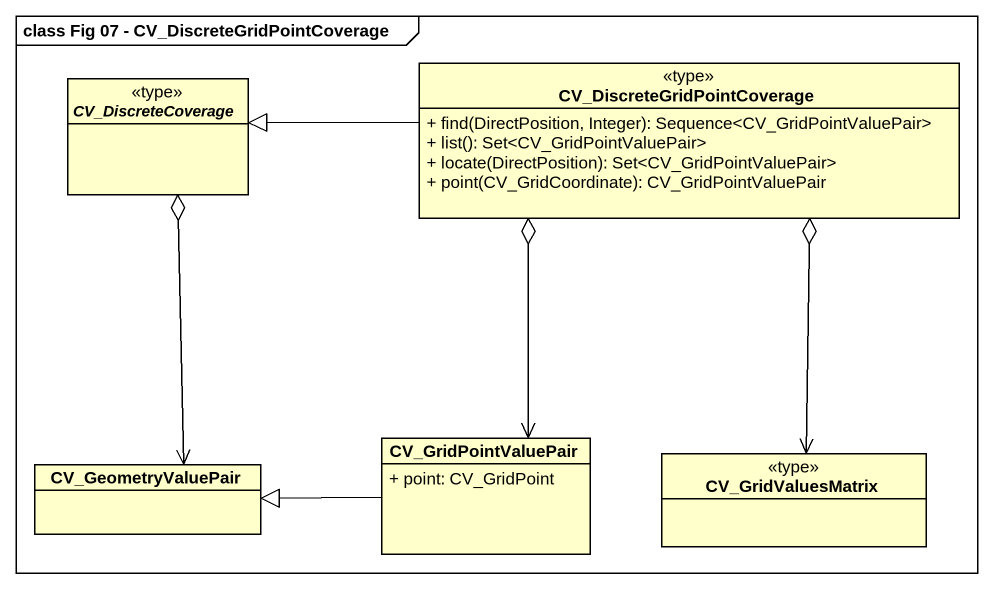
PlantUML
@startuml
mainframe class Fig 07 - CV_DiscreteGridPointCoverage
hide circle
hide empty members
skinparam classAttributeIconSize 0
abstract class CV_DiscreteCoverage <<type>>
class CV_DiscreteGridPointCoverage <<type>> {
  + find(DirectPosition, Integer): Sequence<CV_GridPointValuePair>
  + list(): Set<CV_GridPointValuePair>
  + locate(DirectPosition): Set<CV_GridPointValuePair>
  + point(CV_GridCoordinate): CV_GridPointValuePair
}
class CV_GeometryValuePair
class CV_GridPointValuePair {
  + point: CV_GridPoint
}
class CV_GridValuesMatrix <<type>>
CV_DiscreteGridPointCoverage -left-|> CV_DiscreteCoverage
CV_DiscreteGridPointCoverage o--> CV_GridPointValuePair
CV_DiscreteGridPointCoverage o--> CV_GridValuesMatrix
CV_GeometryValuePair <-up-o CV_DiscreteCoverage
CV_GridPointValuePair -left-|> CV_GeometryValuePair
@enduml
